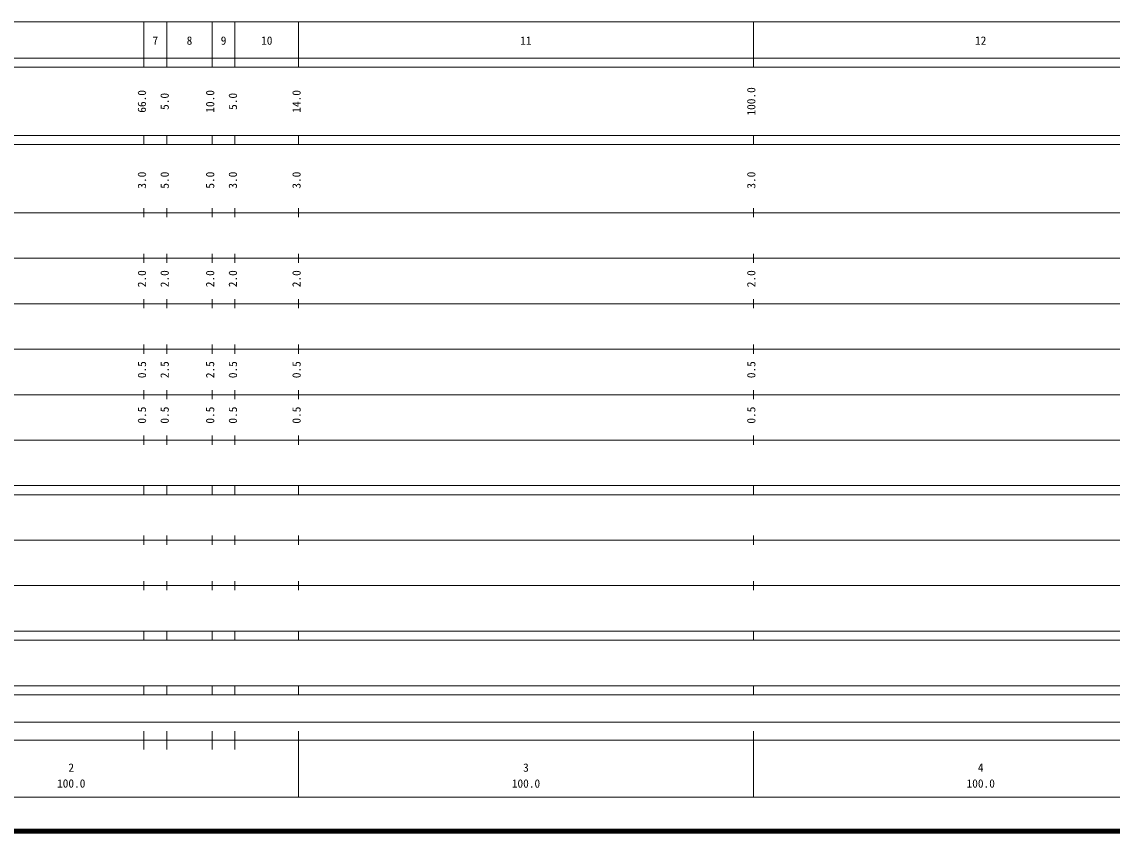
# Model space of a CAD drawing. Units: millimetres on the paper, enlarged 1000 times. Extents: x 40000 to 680000, y 20000 to 380000.
# Drawn here: x 207129 to 446916, y 20000 to 198000 of the extents above; entities that cross this region are included whole.
import ezdxf
from ezdxf.enums import TextEntityAlignment as Align

# ---------------------------------------------------------------- set-up
doc = ezdxf.new("R2010")
doc.units = ezdxf.units.MM
doc.header["$LTSCALE"] = 1000
doc.layers.add('M-TTL', color=2, linetype='Continuous', lineweight=140)
doc.layers.add('M-TTL-BAND', color=7, linetype='Continuous', lineweight=13)
doc.styles.add('ＭＳ ゴシック', font='')
doc.styles.get('ＭＳ ゴシック').set_extended_font_data('MS Gothic')

msp = doc.modelspace()

# ---------------------------------------------------------------- linework, layer by layer
at = {"layer": 'M-TTL'}
msp.add_line((40000, 20000), (680000, 20000), dxfattribs=at)
at = {"layer": 'M-TTL-BAND'}
for p, q in [((68000, 198000), (579000, 198000)), ((234000, 188000), (234000, 198000)), ((239000, 188000), (239000, 198000)), ((249000, 188000), (249000, 198000)), ((254000, 188000), (254000, 198000)), ((268000, 188000), (268000, 198000)), ((368000, 188000), (368000, 198000)), ((40000, 190000), (579000, 190000)), ((40000, 188000), (579000, 188000)), ((40000, 173000), (579000, 173000)), ((234000, 171000), (234000, 173000)), ((239000, 171000), (239000, 173000)), ((249000, 171000), (249000, 173000)), ((254000, 171000), (254000, 173000)), ((268000, 171000), (268000, 173000)), ((368000, 171000), (368000, 173000)), ((40000, 171000), (579000, 171000)), ((40000, 156000), (579000, 156000)), ((234000, 155000), (234000, 157000)), ((239000, 155000), (239000, 157000)), ((249000, 155000), (249000, 157000)), ((254000, 155000), (254000, 157000)), ((268000, 155000), (268000, 157000)), ((368000, 155000), (368000, 157000)), ((234000, 145000), (234000, 147000)), ((239000, 145000), (239000, 147000)), ((249000, 145000), (249000, 147000)), ((254000, 145000), (254000, 147000)), ((268000, 145000), (268000, 147000)), ((368000, 145000), (368000, 147000)), ((46000, 146000), (579000, 146000)), ((234000, 135000), (234000, 137000)), ((239000, 135000), (239000, 137000)), ((249000, 135000), (249000, 137000)), ((254000, 135000), (254000, 137000)), ((268000, 135000), (268000, 137000)), ((368000, 135000), (368000, 137000)), ((52000, 136000), (579000, 136000)), ((46000, 126000), (579000, 126000)), ((234000, 125000), (234000, 127000)), ((239000, 125000), (239000, 127000)), ((249000, 125000), (249000, 127000)), ((254000, 125000), (254000, 127000)), ((268000, 125000), (268000, 127000)), ((368000, 125000), (368000, 127000)), ((52000, 116000), (579000, 116000)), ((234000, 115000), (234000, 117000)), ((239000, 115000), (239000, 117000)), ((249000, 115000), (249000, 117000)), ((254000, 115000), (254000, 117000)), ((268000, 115000), (268000, 117000)), ((368000, 115000), (368000, 117000)), ((46000, 106000), (579000, 106000)), ((234000, 105000), (234000, 107000)), ((239000, 105000), (239000, 107000)), ((249000, 105000), (249000, 107000)), ((254000, 105000), (254000, 107000)), ((268000, 105000), (268000, 107000)), ((368000, 105000), (368000, 107000)), ((40000, 96000), (579000, 96000)), ((234000, 94000), (234000, 96000)), ((239000, 94000), (239000, 96000)), ((249000, 94000), (249000, 96000)), ((254000, 94000), (254000, 96000)), ((268000, 94000), (268000, 96000)), ((368000, 94000), (368000, 96000)), ((40000, 94000), (579000, 94000)), ((49000, 84000), (579000, 84000)), ((234000, 83000), (234000, 85000)), ((239000, 83000), (239000, 85000)), ((249000, 83000), (249000, 85000)), ((254000, 83000), (254000, 85000)), ((268000, 83000), (268000, 85000)), ((368000, 83000), (368000, 85000)), ((234000, 73000), (234000, 75000)), ((239000, 73000), (239000, 75000)), ((249000, 73000), (249000, 75000)), ((254000, 73000), (254000, 75000)), ((268000, 73000), (268000, 75000)), ((368000, 73000), (368000, 75000)), ((40000, 74000), (579000, 74000)), ((40000, 64000), (579000, 64000)), ((234000, 62000), (234000, 64000)), ((239000, 62000), (239000, 64000)), ((249000, 62000), (249000, 64000)), ((254000, 62000), (254000, 64000)), ((268000, 62000), (268000, 64000)), ((368000, 62000), (368000, 64000)), ((40000, 62000), (579000, 62000)), ((40000, 52000), (579000, 52000)), ((234000, 50000), (234000, 52000)), ((239000, 50000), (239000, 52000)), ((249000, 50000), (249000, 52000)), ((254000, 50000), (254000, 52000)), ((268000, 50000), (268000, 52000)), ((368000, 50000), (368000, 52000)), ((40000, 50000), (579000, 50000)), ((71000, 44000), (473000, 44000)), ((234000, 38000), (234000, 42000)), ((239000, 38000), (239000, 42000)), ((249000, 38000), (249000, 42000)), ((254000, 38000), (254000, 42000)), ((268000, 27500), (268000, 42000)), ((368000, 27500), (368000, 42000)), ((40000, 40000), (579000, 40000)), ((68000, 27500), (579000, 27500))]:
    msp.add_line(p, q, dxfattribs=at)

# ---------------------------------------------------------------- texts
at = {"layer": 'M-TTL-BAND', "style": 'ＭＳ ゴシック'}
for s, p in [('7', (236500, 192405)), ('8', (244000, 192405)), ('9', (251500, 192405)), ('10', (261000, 192405)), ('11', (318000, 192405)), ('12', (418000, 192405)), ('2', (218000, 32523)), ('3', (318000, 32523)), ('4', (418000, 32523)), ('100.0', (218000, 29033)), ('100.0', (318000, 29033)), ('100.0', (418000, 29033))]:
    msp.add_text(s, height=1833, dxfattribs=at).set_placement(p, align=Align.BOTTOM_CENTER)
for s, p in [('66.0', (235000, 180500)), ('5.0', (240000, 180500)), ('10.0', (250000, 180500)), ('5.0', (255000, 180500)), ('14.0', (269000, 180500)), ('100.0', (369000, 180500)), ('3.0', (235000, 163174)), ('5.0', (240000, 163174)), ('5.0', (250000, 163174)), ('3.0', (255000, 163174)), ('3.0', (269000, 163174)), ('3.0', (369000, 163174)), ('2.0', (235000, 141500)), ('2.0', (240000, 141500)), ('2.0', (250000, 141500)), ('2.0', (255000, 141500)), ('2.0', (269000, 141500)), ('2.0', (369000, 141500)), ('0.5', (235000, 121500)), ('2.5', (240000, 121500)), ('2.5', (250000, 121500)), ('0.5', (255000, 121500)), ('0.5', (269000, 121500)), ('0.5', (369000, 121500)), ('0.5', (235000, 111500)), ('0.5', (240000, 111500)), ('0.5', (250000, 111500)), ('0.5', (255000, 111500)), ('0.5', (269000, 111500)), ('0.5', (369000, 111500))]:
    msp.add_text(s, height=1833, rotation=90, dxfattribs=at).set_placement(p, align=Align.BOTTOM_CENTER)

doc.saveas('drawing.dxf')
